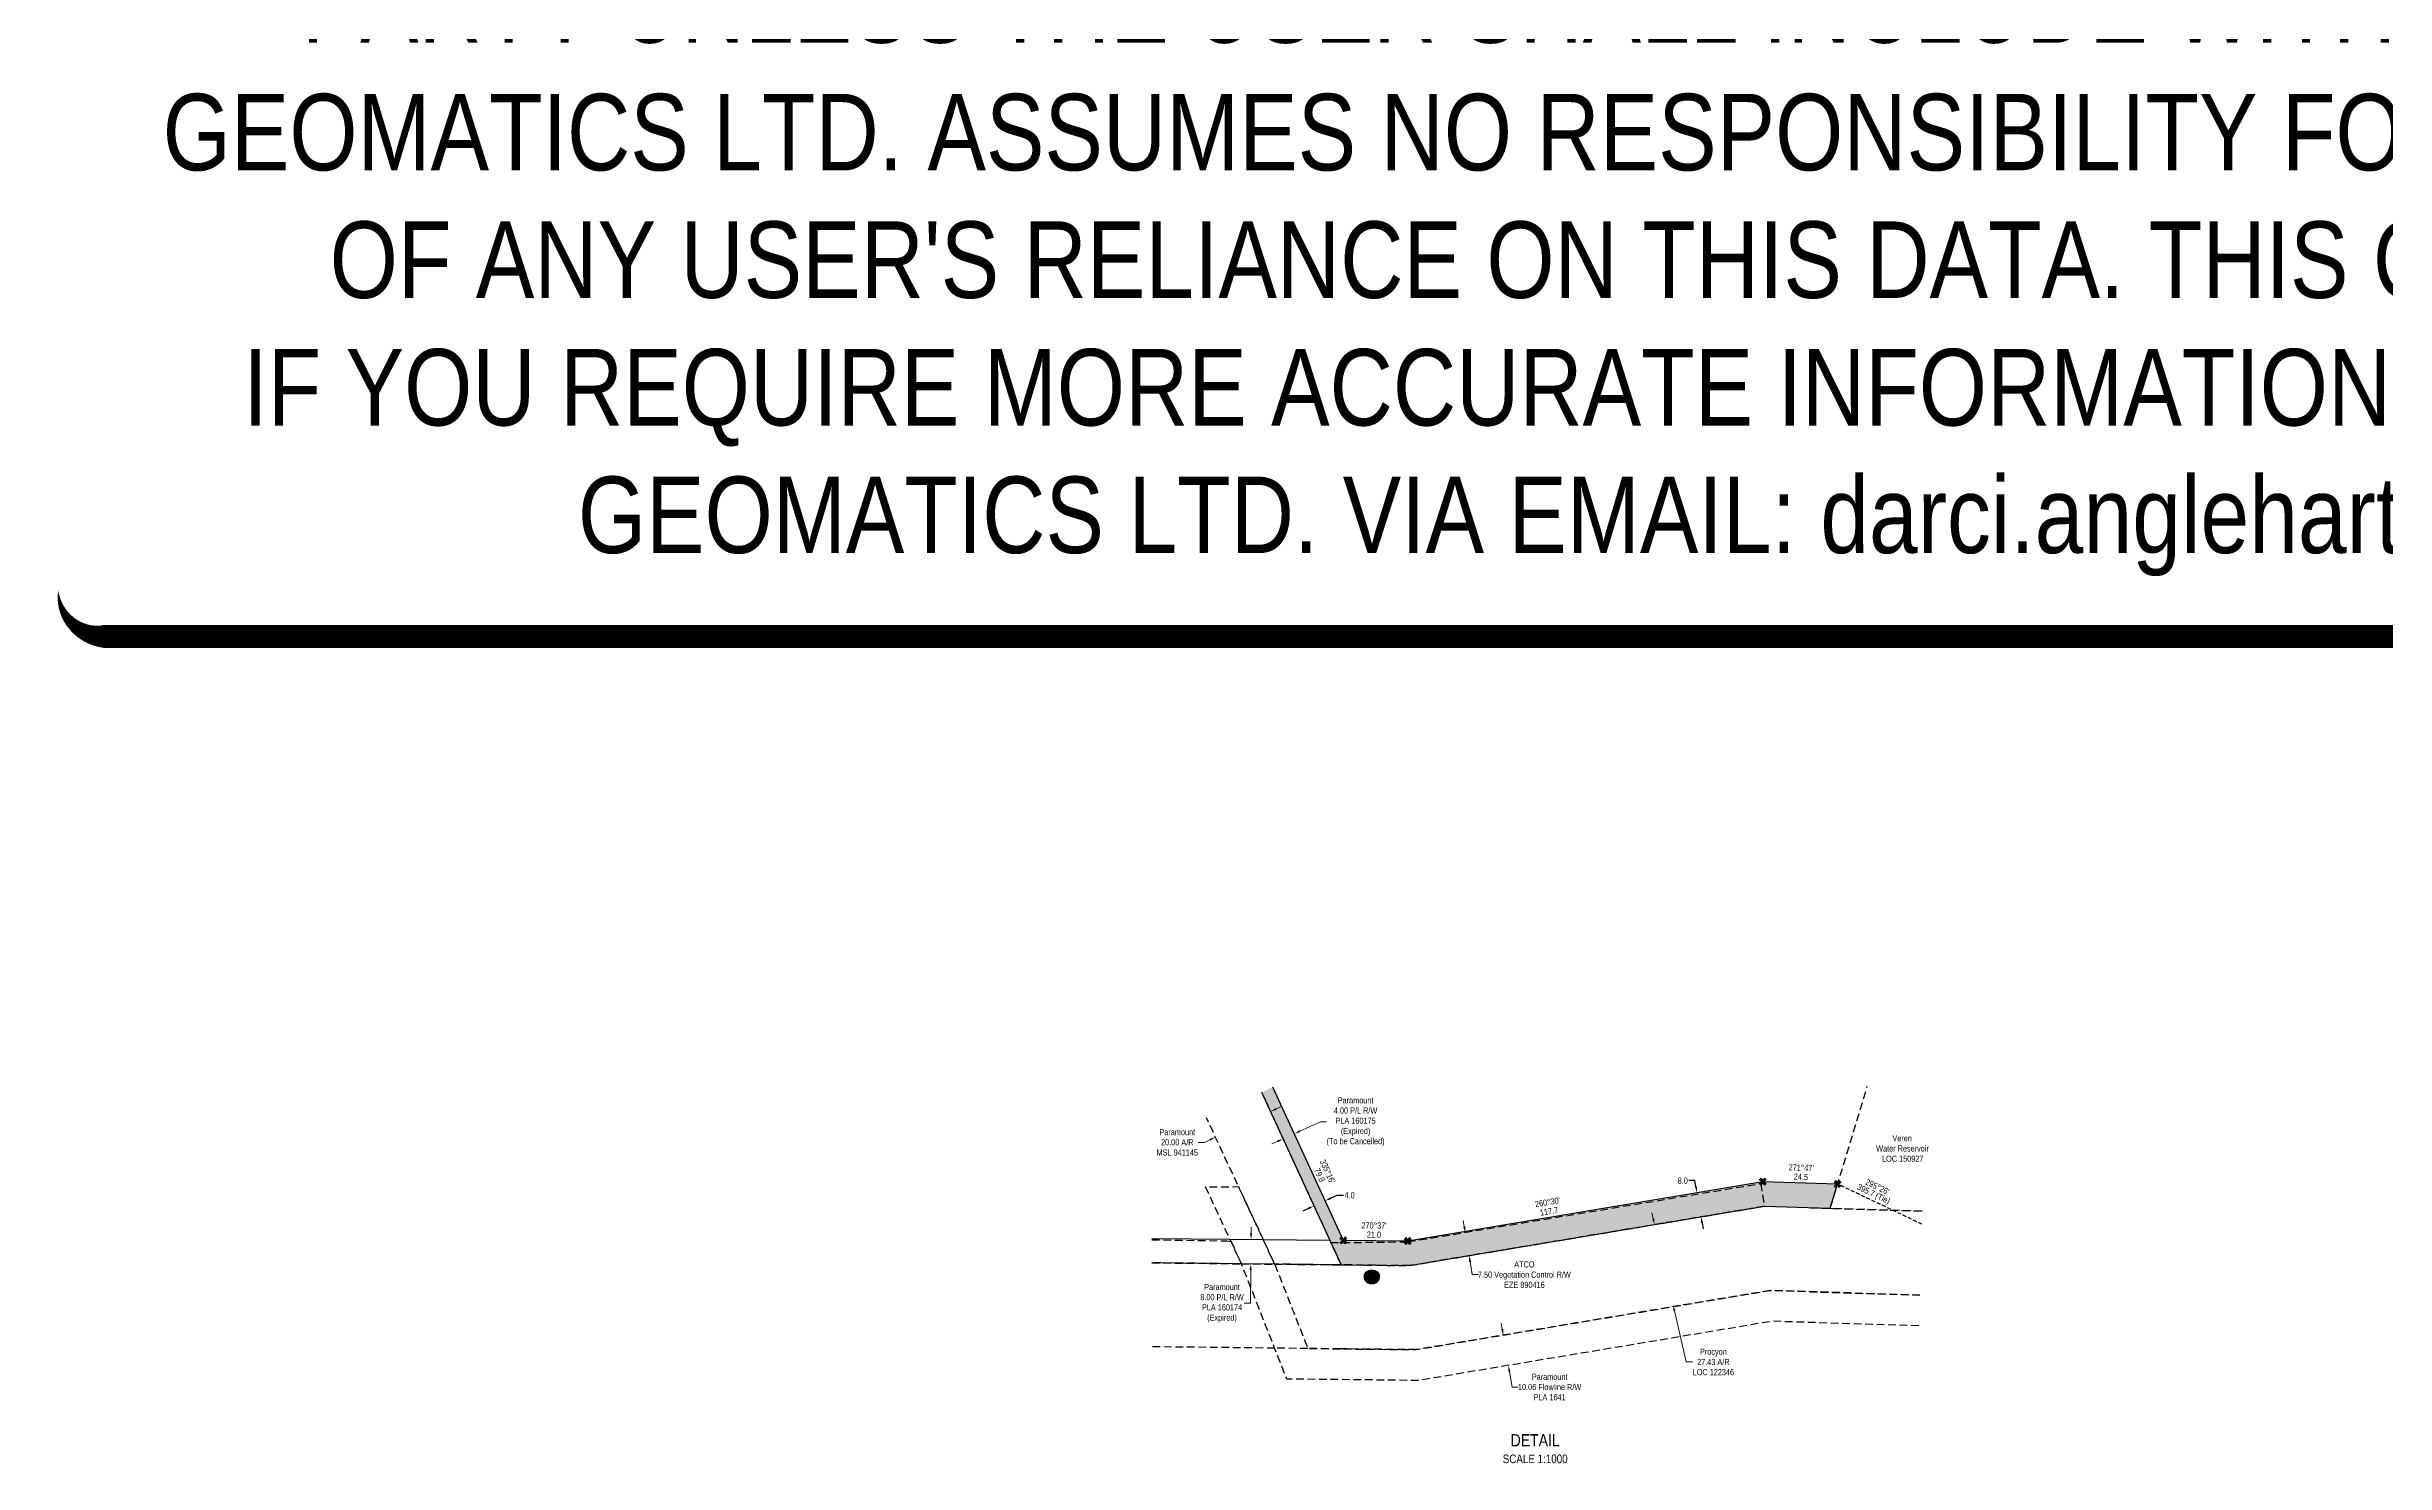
# Model space of a CAD drawing. Extents: x 495902 to 503799, y 6026245 to 6031062.
# Drawn here: x 495902 to 499721, y 6026434 to 6028748 of the extents above; entities that cross this region are included whole.
import ezdxf
from ezdxf.enums import TextEntityAlignment as Align

# ---------------------------------------------------------------- set-up
doc = ezdxf.new("R2010")
doc.units = 0
doc.header["$LTSCALE"] = 5
doc.header["$PDSIZE"] = 0.5
for name, pattern in [('foc-ACCESSROAD', [3.75, 2.5, -1.25]), ('foc-FLOWLINE', [3.75, 2.5, -1.25]), ('foc-TIELINE', [1.875, 1.25, -0.625])]:
    doc.linetypes.add(name, pattern=pattern)
doc.layers.get('Defpoints').update_dxf_attribs({"color": 9})
for name, color, linetype in [('C-WS', 13, 'foc-ACCESSROAD'), ('DETAIL-T', 7, 'Continuous'), ('F-AR', 190, 'foc-ACCESSROAD'), ('F-EZE', 190, 'foc-FLOWLINE'), ('F-FLOWLINE', 190, 'foc-FLOWLINE'), ('F-RW', 190, 'Continuous'), ('F-WS', 190, 'foc-ACCESSROAD'), ('L-BD', 7, 'Continuous'), ('L-BD1', 253, 'Continuous'), ('L-MON', 1, 'Continuous'), ('L-TIE', 7, 'foc-TIELINE'), ('P-CROSSINGS', 250, 'Continuous'), ('P-PROPOSED', 10, 'Continuous'), ('P-PROPOSED-H', 21, 'Continuous'), ('P-TXT', 4, 'Continuous')]:
    doc.layers.add(name, color=color, linetype=linetype)
for name, color, linetype, lineweight in [('C-WS-T', 13, 'Continuous', 9), ('F-AR-T', 190, 'Continuous', 9), ('F-FLOWLINE-T', 190, 'Continuous', 9), ('F-RW-T', 190, 'Continuous', 9), ('F-VCE-T', 190, 'Continuous', 9)]:
    doc.layers.add(name, color=color, linetype=linetype, lineweight=lineweight)
doc.layers.add('DISCLAIMER', color=7, linetype='Continuous', plot=False)
doc.styles.add('80', font='ARIALN.TTF', dxfattribs={"height": 10})
doc.styles.add('80CG', font='ARIALN.TTF', dxfattribs={"height": 10})
doc.styles.add('80L', font='ARIALN.TTF', dxfattribs={"height": 10})
doc.styles.add('Crossing', font='ARIALN.TTF', dxfattribs={"height": 10})
doc.dimstyles.new('Compass 5 000', dxfattribs={"dimscale": 5, "dimtxt": 9, "dimasz": 2, "dimexe": 0.2, "dimexo": 0.0625, "dimgap": 0.5, "dimtad": 0, "dimtih": 1, "dimtoh": 1, "dimzin": 0, "dimdsep": 46, "dimtxsty": '80CG', "dimcen": 0.1, "dimse1": 1, "dimse2": 1, "dimclrd": 256, "dimclrt": 256, "dimaunit": 1, "dimadec": 4, "dimazin": 0, "dimtfac": 0.06, "dimtofl": 0, "dimtmove": 0, "dimatfit": 1, "dimfxl": 0.2, "dimtolj": 1, "dimtzin": 0, "dimlwd": -1, "dimarcsym": 0})

# ---------------------------------------------------------------- blocks, each defined once
blk = doc.blocks.new('TEMP')
h = blk.add_hatch(color=255)
h.dxf.hatch_style = 1
h.paths.add_polyline_path([(0, 0.25), (-0.67, 1.15), (-0.67, 0.67), (-1.15, 0.67), (-0.25, 0), (-1.15, -0.67), (-0.67, -0.67), (-0.67, -1.15), (0, -0.25), (0.67, -1.15), (0.67, -0.67), (1.15, -0.67), (0.25, 0), (1.15, 0.67), (0.67, 0.67), (0.67, 1.15)])
h.paths.add_polyline_path([(0.57, 0.85), (0.57, 0.57), (0.85, 0.57), (0.08, 0), (0.85, -0.57), (0.57, -0.57), (0.57, -0.85), (0, -0.08), (-0.57, -0.85), (-0.57, -0.57), (-0.85, -0.57), (-0.08, 0), (-0.85, 0.57), (-0.57, 0.57), (-0.57, 0.85), (0, 0.08)], flags=16)
h = blk.add_hatch(color=1)
h.dxf.hatch_style = 1
h.paths.add_polyline_path([(0, 0.08), (-0.57, 0.85), (-0.57, 0.57), (-0.85, 0.57), (-0.08, 0), (-0.85, -0.57), (-0.57, -0.57), (-0.57, -0.85), (0, -0.08), (0.57, -0.85), (0.57, -0.57), (0.85, -0.57), (0.08, 0), (0.85, 0.57), (0.57, 0.57), (0.57, 0.85)])
at = {"color": 1}
for p, q in [((-0.08, 0), (0.08, 0)), ((0, 0.08), (0, -0.08))]:
    blk.add_line(p, q, dxfattribs=at)
at = {"color": 255, "flags": 128}
blk.add_lwpolyline([(-0.25, 0), (-1.15, 0.67), (-0.67, 0.67), (-0.67, 1.15), (0, 0.25), (0.67, 1.15), (0.67, 0.67), (1.15, 0.67), (0.25, 0), (1.15, -0.67), (0.67, -0.67), (0.67, -1.15), (0, -0.25), (-0.67, -1.15), (-0.67, -0.67), (-1.15, -0.67)], close=True, dxfattribs=at)
at = {"color": 1, "flags": 128}
blk.add_lwpolyline([(-0.08, 0), (-0.85, 0.57), (-0.57, 0.57), (-0.57, 0.85), (0, 0.08), (0.57, 0.85), (0.57, 0.57), (0.85, 0.57), (0.08, 0), (0.85, -0.57), (0.57, -0.57), (0.57, -0.85), (0, -0.08), (-0.57, -0.85), (-0.57, -0.57), (-0.85, -0.57)], close=True, dxfattribs=at)
blk = doc.blocks.new('*D506')
at = {"layer": 'Defpoints', "color": 0, "transparency": 16777216}
for p in [(498286.4, 6026644.7), (498289.2, 6026594.2), (498294.7, 6026595.1)]:
    blk.add_point(p, dxfattribs=at)
at = {"layer": 'F-FLOWLINE-T', "transparency": 16777216}
for p, q in [((498279.3, 6026653.7), (498277.6, 6026663.5)), ((498290.9, 6026584.4), (498295.2, 6026558.9)), ((498295.2, 6026558.9), (498305.2, 6026558.9))]:
    blk.add_line(p, q, dxfattribs=at)
for points in [[(498280.9, 6026653.9), (498277.6, 6026653.4), (498280.9, 6026643.8)], [(498292.5, 6026584.6), (498289.2, 6026584.1), (498289.2, 6026594.2)]]:
    blk.add_solid(points, dxfattribs=at)
at = {"layer": 'F-FLOWLINE-T', "transparency": 16777216, "insert": (498356.6, 6026558.9), "char_height": 10, "attachment_point": 5, "style": '80CG'}
blk.add_mtext('\\A1;Paramount\\P10.06 Flowline R/W\\PPLA 1641', dxfattribs=at)
blk = doc.blocks.new('*D507')
at = {"layer": 'Defpoints', "color": 0, "transparency": 16777216}
for p in [(498420.3, 6026844.8), (498426.6, 6026807.3), (498225.1, 6026773.5)]:
    blk.add_point(p, dxfattribs=at)
at = {"layer": 'F-VCE-T', "transparency": 16777216}
for p, q in [((498217.2, 6026821), (498215.5, 6026830.8)), ((498226.8, 6026763.7), (498230.3, 6026742.5)), ((498230.3, 6026742.5), (498240.3, 6026742.5))]:
    blk.add_line(p, q, dxfattribs=at)
for points in [[(498218.8, 6026821.3), (498215.5, 6026820.7), (498218.8, 6026811.1)], [(498228.4, 6026763.9), (498225.1, 6026763.4), (498225.1, 6026773.5)]]:
    blk.add_solid(points, dxfattribs=at)
at = {"layer": 'F-VCE-T', "transparency": 16777216, "insert": (498315.4, 6026742.5), "char_height": 10, "attachment_point": 5, "style": '80CG'}
blk.add_mtext('\\A1;ATCO\\P7.50 Vegetation Control R/W\\PEZE 890416', dxfattribs=at)
blk = doc.blocks.new('*D508')
at = {"layer": 'Defpoints', "color": 0, "transparency": 16777216}
for p in [(497801.1, 6026800.9), (497800.6, 6026760.8), (497868.6, 6026760.1)]:
    blk.add_point(p, dxfattribs=at)
at = {"layer": 'F-RW-T', "transparency": 16777216}
for p, q in [((497869.1, 6026810.1), (497869.2, 6026820.1)), ((497868.5, 6026750.1), (497867.9, 6026695.9)), ((497867.9, 6026695.9), (497857.9, 6026695.9))]:
    blk.add_line(p, q, dxfattribs=at)
for points in [[(497867.4, 6026810.1), (497870.8, 6026810.1), (497869, 6026800.1)], [(497866.8, 6026750.1), (497870.1, 6026750.1), (497868.6, 6026760.1)]]:
    blk.add_solid(points, dxfattribs=at)
at = {"layer": 'F-RW-T', "transparency": 16777216, "insert": (497821.6, 6026695.9), "char_height": 10, "attachment_point": 5, "style": '80CG'}
blk.add_mtext('\\A1;Paramount\\P8.00 P/L R/W\\PPLA 160174\\P(Expired)', dxfattribs=at)
blk = doc.blocks.new('*D509')
at = {"layer": 'Defpoints', "color": 0, "transparency": 16777216}
for p in [(498531.7, 6026824.8), (498558.1, 6026693.4), (498561.8, 6026694.2)]:
    blk.add_point(p, dxfattribs=at)
at = {"layer": 'F-AR-T', "transparency": 16777216}
for p, q in [((498525.7, 6026833.7), (498523.5, 6026843.5)), ((498560.4, 6026683.6), (498579.7, 6026599.9)), ((498579.7, 6026599.9), (498589.7, 6026599.9))]:
    blk.add_line(p, q, dxfattribs=at)
for points in [[(498527.4, 6026834.1), (498524.1, 6026833.4), (498528, 6026824)], [(498562, 6026684), (498558.7, 6026683.3), (498558.1, 6026693.4)]]:
    blk.add_solid(points, dxfattribs=at)
at = {"layer": 'F-AR-T', "transparency": 16777216, "insert": (498624, 6026599.9), "char_height": 10, "attachment_point": 5, "style": '80CG'}
blk.add_mtext('\\A1;Procyon\\P27.43 A/R\\PLOC 122346', dxfattribs=at)
blk = doc.blocks.new('*D510')
at = {"layer": 'Defpoints', "color": 0, "transparency": 16777216}
for p in [(497912.6, 6026983.4), (497810.9, 6026967.1), (497822.8, 6026941.6)]:
    blk.add_point(p, dxfattribs=at)
at = {"layer": 'F-AR-T', "transparency": 16777216}
for p, q in [((497909.8, 6027013.1), (497918.8, 6027017.3)), ((497792.8, 6026958.6), (497782.8, 6026958.6)), ((497801.9, 6026962.8), (497792.8, 6026958.6))]:
    blk.add_line(p, q, dxfattribs=at)
for points in [[(497909.1, 6027014.6), (497910.5, 6027011.6), (497900.7, 6027008.9)], [(497801.2, 6026964.4), (497802.6, 6026961.3), (497810.9, 6026967.1)]]:
    blk.add_solid(points, dxfattribs=at)
at = {"layer": 'F-AR-T', "transparency": 16777216, "insert": (497748.5, 6026958.6), "char_height": 10, "attachment_point": 5, "style": '80CG'}
blk.add_mtext('\\A1;Paramount\\P20.00 A/R\\PMSL 941145', dxfattribs=at)
blk = doc.blocks.new('*D511')
at = {"layer": 'Defpoints', "color": 0, "transparency": 16777216}
for p in [(497925.2, 6026956), (497943.4, 6026964.3), (497990, 6026863.2)]:
    blk.add_point(p, dxfattribs=at)
at = {"layer": 'P-TXT', "transparency": 16777216}
for p, q in [((497999, 6026867.3), (498009.8, 6026872.3)), ((498009.8, 6026872.3), (498019.8, 6026872.3)), ((497962.7, 6026850.6), (497953.6, 6026846.4))]:
    blk.add_line(p, q, dxfattribs=at)
for points in [[(497998.3, 6026868.9), (497999.7, 6026865.8), (497990, 6026863.2)], [(497962, 6026852.1), (497963.4, 6026849.1), (497971.8, 6026854.8)]]:
    blk.add_solid(points, dxfattribs=at)
at = {"layer": 'P-TXT', "transparency": 16777216, "insert": (498029.9, 6026872.3), "char_height": 10, "attachment_point": 5, "style": '80CG'}
blk.add_mtext('\\A1;4.0', dxfattribs=at)
blk = doc.blocks.new('*D513')
at = {"layer": 'Defpoints', "color": 0, "transparency": 16777216}
for p in [(498588.3, 6026874.8), (498597.3, 6026876.3), (498594.9, 6026835.4)]:
    blk.add_point(p, dxfattribs=at)
at = {"layer": 'P-TXT', "transparency": 16777216}
for p, q in [((498594, 6026896.1), (498584, 6026896.1)), ((498595.6, 6026886.2), (498594, 6026896.1)), ((498605.5, 6026827.1), (498607.2, 6026817.2))]:
    blk.add_line(p, q, dxfattribs=at)
for points in [[(498597.3, 6026886.5), (498594, 6026885.9), (498597.3, 6026876.3)], [(498607.2, 6026827.3), (498603.9, 6026826.8), (498603.9, 6026836.9)]]:
    blk.add_solid(points, dxfattribs=at)
at = {"layer": 'P-TXT', "transparency": 16777216, "insert": (498574, 6026896.1), "char_height": 10, "attachment_point": 5, "style": '80CG'}
blk.add_mtext('\\A1;8.0', dxfattribs=at)
blk = doc.blocks.new('xing2')
h = blk.add_hatch(color=50)
h.dxf.hatch_style = 1
edge = h.paths.add_edge_path()
edge.add_ellipse((0, 0), major_axis=(-12.5, 0), ratio=0.816297, start_angle=0, end_angle=360)
h = blk.add_hatch(color=250)
h.dxf.hatch_style = 1
edge = h.paths.add_edge_path()
edge.add_ellipse((0, -2), major_axis=(-12.5, 0), ratio=0.816297, start_angle=0, end_angle=180)
edge.add_line((12.5, -2), (12.5, 0))
edge.add_ellipse((0, 0), major_axis=(-12.5, 0), ratio=0.816297, start_angle=0, end_angle=180, ccw=False)
edge.add_line((-12.5, 0), (-12.5, -2))
at = {"color": 250}
blk.add_ellipse((0, 0), major_axis=(-12.5, 0), ratio=0.816297, dxfattribs=at)
blk.add_ellipse((0, -2), major_axis=(-12.5, 0), ratio=0.816297, start_param=0, end_param=3.141593, dxfattribs=at)
at = {"color": 250, "style": 'Crossing'}
blk.add_attdef('CROSSING', text='', height=9, dxfattribs=at).set_placement((0.1, 0), align=Align.MIDDLE_CENTER)
at = {"color": 250, "style": 'Crossing', "flags": 1}
for tag, p in [('DESCRIPTION', (0.1, -25.8)), ('LOCATION', (0.1, -39.3)), ('OWNER', (0.1, -12.5)), ('DWG_REF', (0.1, -52.8))]:
    blk.add_attdef(tag, text='', height=9, dxfattribs=at).set_placement(p, align=Align.MIDDLE_CENTER)
blk = doc.blocks.new('*D539')
at = {"layer": 'Defpoints', "color": 0, "transparency": 16777216}
for p in [(497937, 6026978.2), (497918.8, 6026969.8), (497939.5, 6026972.7)]:
    blk.add_point(p, dxfattribs=at)
at = {"layer": 'F-RW-T', "transparency": 16777216}
for p, q in [((497948.6, 6026976.9), (497982.4, 6026992.4)), ((497982.4, 6026992.4), (497992.4, 6026992.4)), ((497912.3, 6026960.1), (497903.2, 6026956))]:
    blk.add_line(p, q, dxfattribs=at)
for points in [[(497947.9, 6026978.4), (497949.3, 6026975.4), (497939.5, 6026972.7)], [(497911.6, 6026961.7), (497913, 6026958.6), (497921.4, 6026964.3)]]:
    blk.add_solid(points, dxfattribs=at)
at = {"layer": 'F-RW-T', "transparency": 16777216, "insert": (498039.7, 6026992.4), "char_height": 10, "attachment_point": 5, "style": '80CG'}
blk.add_mtext('\\A1;Paramount\\P4.00 P/L R/W\\PPLA 160175\\P(Expired)\\P(To be Cancelled)', dxfattribs=at)
blk = doc.blocks.new('Disclaimer_Legal')
at = {"layer": 'DISCLAIMER', "color": 254, "flags": 128}
blk.add_lwpolyline([(-3612.9, -1104.6, 37.5, 37.5, 0), (4096.1, -1104.6, 37.5, 37.5, 0.414214), (4171.1, -1029.6, 37.5, 37.5, 0), (4171.1, 2078.7, 37.5, 0, 0.414214), (4096.1, 2153.7, 0, 0, 0), (-3612.9, 2153.7, 0, 0, 0.414214), (-3687.9, 2078.7, 0, 0, 0), (-3687.9, -1029.6, 0, 37.5, 0.414214)], format="xyseb", close=True, dxfattribs=at)
at = {"layer": 'DISCLAIMER', "color": 254, "insert": (241.6, 533.9), "char_height": 125, "width": 7717.568, "attachment_point": 5, "style": '80'}
blk.add_mtext('NOTICE TO THE CORPORATION, PERSON &/OR PERSONS REGARDING THIS COMPUTER AIDED DESIGN AND DRAFTING (CADD) FILES. ACCEPTANCE OF THE CADD DATA IS BASED ON THE FOLLOWING DISCLAIMER WHICH COVERS ALL CADD DATA RECIEVED FROM COMPASS GEOMATICS LTD.\\P{\\fArial Narrow|b1|i0|c0|p34;DISCLAIMER}\\PCOMPASS GEOMATICS LTD. MAKES NO REPRESENTATION OR WARRANTIES, EXPRESS OR IMPLIED, WITH RESPECT TO THE REUSE OF THE DATA PROVIDED HEREWITH, REGARDLESS OF ITS FORMAT OR THE MEANS OF ITS TRANSMISSION. THERE IS NO GUARANTEE OR REPRESENTATION TO THE USER AS TO THE ACCURACY, CURRENCY, SUITABILITY OR RELIABILITY OF THIS DATA FOR ANY PURPOSE. THE USER ACCEPTS THE DATA "AS IS", AND ASSUMES ALL RISKS ASSOCIATED WITH ITS USE. BY ACCEPTANCE OF THIS DATA, THE USER AGREES NOT TO TRANSMIT THIS DATA OR PROVIDE ACCESS OR ANY PART OF IT TO ANOTHER PARTY UNLESS THE USER SHALL INCLUDE WITH THE DATA A COPY OF THIS DISCLAIMER. COMPASS GEOMATICS LTD. ASSUMES NO RESPONSIBILITY FOR ACTUAL OR CONSEQUENTIAL DAMAGE AS A RESULT OF ANY USER\'S RELIANCE ON THIS DATA. THIS CADD FILE IS FOR ILLUSTRATION PURPOSES ONLY.\\PIF YOU REQUIRE MORE ACCURATE INFORMATION, PLEASE CONTACT DARCI ANGLEHART AT COMPASS GEOMATICS LTD. VIA EMAIL: darci.anglehart@compassgeomatics.ca OR CELL: 506-961-7292', dxfattribs=at)

msp = doc.modelspace()

# ---------------------------------------------------------------- hatches: boundary and pattern name
at = {"layer": 'P-PROPOSED-H'}
h = msp.add_hatch(color=256, dxfattribs=at)
h.dxf.hatch_style = 1
h.paths.add_polyline_path([(497886.273, 6027040.513), (498016.168, 6026758.48), (498127.978, 6026757.278), (498707.448, 6026854.247), (498814.858, 6026850.878), (498826.902, 6026890.499), (498704.749, 6026894.329), (498124.869, 6026797.292), (498019.779, 6026798.422), (497904.393, 6027048.954)])

# ---------------------------------------------------------------- linework, layer by layer
at = {"layer": 'C-WS', "flags": 128}
msp.add_lwpolyline([(498965.305, 6026846.16), (498819.05, 6026850.746), (498814.858, 6026850.878), (498826.899, 6026890.489), (498828.971, 6026897.309), (498875.337, 6027049.855)], dxfattribs=at)
at = {"layer": 'F-AR'}
for points in [[(497706.903, 6026761.807), (497853.325, 6026760.233), (497907.57, 6026759.648), (498016.168, 6026758.48), (498127.978, 6026757.278), (498707.448, 6026854.247), (498814.858, 6026850.878), (498819.05, 6026850.746), (498965.305, 6026846.16)], [(498960.996, 6026709.046), (498716.709, 6026716.711), (498138.644, 6026619.979), (498014.693, 6026621.312), (497961.805, 6026621.882), (497907.562, 6026622.466), (497851.851, 6026623.064), (497705.944, 6026624.633)]]:
    msp.add_lwpolyline(points, dxfattribs=at)
at = {"layer": 'F-EZE'}
msp.add_lwpolyline([(498707.448, 6026854.247), (498127.978, 6026757.278), (498016.168, 6026758.48), (497999.444, 6026794.789), (498125.003, 6026796.059), (498701.261, 6026891.236), (498707.448, 6026854.247)], close=True, dxfattribs=at)
msp.add_lwpolyline([(497707.166, 6026799.444), (497829.4, 6026797.804), (497836.425, 6026796.463), (497853.325, 6026760.233), (497706.903, 6026761.807)], dxfattribs=at)
at = {"layer": 'F-FLOWLINE', "flags": 128}
msp.add_lwpolyline([(498959.417, 6026658.801), (498720.098, 6026666.322), (498142.55, 6026569.673), (497927.435, 6026571.987), (497907.562, 6026622.466), (497853.325, 6026760.233), (497836.425, 6026796.463), (497834.484, 6026800.619), (497794.795, 6026885.698), (497848.587, 6026886.266), (497888.741, 6026800.067), (497907.57, 6026759.648), (497961.805, 6026621.882), (498014.693, 6026621.312), (498138.644, 6026619.979), (498716.709, 6026716.711), (498960.996, 6026709.046)], dxfattribs=at)
at = {"layer": 'F-RW'}
msp.add_lwpolyline([(497707.18, 6026801.508), (497834.484, 6026800.619), (497888.741, 6026800.067), (497997.52, 6026798.963), (497999.444, 6026794.789), (498016.168, 6026758.48), (497907.57, 6026759.648), (497853.325, 6026760.233), (497706.903, 6026761.807)], dxfattribs=at)
at = {"layer": 'F-WS', "flags": 128}
msp.add_lwpolyline([(497886.273, 6027040.513), (497997.52, 6026798.963), (497999.444, 6026794.789), (498016.168, 6026758.48), (497907.57, 6026759.648), (497888.741, 6026800.067), (497848.587, 6026886.266), (497796.265, 6026998.584)], dxfattribs=at)
at = {"layer": 'L-TIE', "flags": 128}
msp.add_lwpolyline([(498964.639, 6026824.954), (498826.899, 6026890.489)], dxfattribs=at)
at = {"layer": 'P-PROPOSED', "flags": 128}
msp.add_lwpolyline([(497886.273, 6027040.513), (498016.168, 6026758.48), (498127.978, 6026757.278), (498707.448, 6026854.247), (498814.858, 6026850.878), (498826.902, 6026890.499), (498704.749, 6026894.329), (498124.869, 6026797.292), (498019.779, 6026798.422), (497904.393, 6027048.954)], dxfattribs=at)

# ---------------------------------------------------------------- block references
msp.add_blockref('Disclaimer_Legal', (499608.94, 6028889.548))
at = {"layer": 'L-MON', "xscale": 4.997319999999996, "yscale": 4.997319999999996, "zscale": 4.997319999999996}
for p in [(498704.749, 6026894.329), (498826.902, 6026890.499), (498019.779, 6026798.422), (498124.869, 6026797.292)]:
    msp.add_blockref('TEMP', p, dxfattribs=at)
at = {"layer": 'P-CROSSINGS', "xscale": 0.9994639999999999, "yscale": 0.9994639999999999, "zscale": 0.9994639999999999}
msp.add_blockref('xing2', (498066.256, 6026740.064), dxfattribs=at).add_auto_attribs({'CROSSING': 'X1'})

# ---------------------------------------------------------------- texts
at = {"layer": 'C-WS-T', "insert": (498875.616, 6026970.244), "char_height": 9.99471, "width": 111.22729, "attachment_point": 1, "style": '80L'}
msp.add_mtext('\\pi40.76816;Veren\\P\\pi14.26105;Water Reservoir\\P\\pi23.82965;LOC 150927', dxfattribs=at)
at = {"layer": 'DETAIL-T', "color": 3, "insert": (498333.03, 6026458.211), "char_height": 19.98928, "width": 105.44904, "attachment_point": 5, "style": '80CG'}
msp.add_mtext('DETAIL\\P{\\H0.7x;SCALE 1:1000}', dxfattribs=at)
at = {"layer": 'L-BD1', "style": '80L'}
for s, rotation, p in [('79.8', 294.7291, (497981.061, 6026905.185)), ("335°16'", 294.7291, (497993.998, 6026911.143)), ("271°47'", 358.2039, (498767.46, 6026917.362)), ('24.5', 358.2039, (498766.99, 6026902.377)), ("260°30'", 9.4999, (498353.119, 6026860.821)), ("270°37'", 359.3838, (498069.86, 6026822.872)), ('117.7', 9.4999, (498355.593, 6026846.035)), ('21.0', 359.3838, (498069.699, 6026807.881))]:
    msp.add_text(s, height=9.9946, rotation=rotation, dxfattribs=at).set_placement(p, align=Align.MIDDLE)

# ---------------------------------------------------------------- dimensions: what is measured, and where the dimension line sits
at = {"layer": 'F-AR-T'}
for base, p1, p2, angle, text, picture, middle in [((497810.947, 6026967.066), (497912.565, 6026983.425), (497822.805, 6026941.612), 204.978004, 'Paramount\\P20.00 A/R\\PMSL 941145', '*D510', (497748.5, 6026958.621)), ((498558.124, 6026693.377), (498531.698, 6026824.837), (498561.826, 6026694.231), 282.989499, 'Procyon\\P27.43 A/R\\PLOC 122346', '*D509', (498623.988, 6026599.895))]:
    dim = msp.add_linear_dim(base=base, p1=p1, p2=p2, angle=angle, text=text, dimstyle='Compass 5 000', dxfattribs=at)
    dim.commit()
    dim.dimension.update_dxf_attribs({"geometry": picture, "text_midpoint": middle, "dimtype": 161})
at = {"layer": 'F-FLOWLINE-T'}
dim = msp.add_linear_dim(base=(498289.235, 6026594.22), p1=(498286.365, 6026644.699), p2=(498294.66, 6026595.128), angle=279.50011, text='Paramount\\P10.06 Flowline R/W\\PPLA 1641', dimstyle='Compass 5 000', dxfattribs=at)
dim.commit()
dim.dimension.update_dxf_attribs({"geometry": '*D506', "text_midpoint": (498356.644, 6026558.871), "dimtype": 161})
at = {"layer": 'F-RW-T'}
for base, p1, p2, angle, text, picture, middle in [((497939.515, 6026972.695), (497918.834, 6026969.813), (497936.991, 6026978.175), 24.72912, 'Paramount\\P4.00 P/L R/W\\PPLA 160175\\P(Expired)\\P(To be Cancelled)', '*D539', (498039.685, 6026992.424)), ((497868.575, 6026760.069), (497801.079, 6026800.852), (497800.648, 6026760.799), 269.383953, 'Paramount\\P8.00 P/L R/W\\PPLA 160174\\P(Expired)', '*D508', (497821.599, 6026695.855))]:
    dim = msp.add_linear_dim(base=base, p1=p1, p2=p2, angle=angle, text=text, dimstyle='Compass 5 000', dxfattribs=at)
    dim.commit()
    dim.dimension.update_dxf_attribs({"geometry": picture, "text_midpoint": middle, "dimtype": 161})
at = {"layer": 'F-VCE-T'}
dim = msp.add_linear_dim(base=(498225.103, 6026773.531), p1=(498420.346, 6026844.839), p2=(498426.635, 6026807.255), angle=279.499875, text='ATCO\\P7.50 Vegetation Control R/W\\PEZE 890416', dimstyle='Compass 5 000', dxfattribs=at)
dim.commit()
dim.dimension.update_dxf_attribs({"geometry": '*D507', "text_midpoint": (498315.394, 6026742.502), "dimtype": 161})
at = {"layer": 'P-TXT'}
for base, p1, p2, angle, text, picture, middle in [((497989.964, 6026863.158), (497925.206, 6026955.979), (497943.363, 6026964.341), 24.72912, '4.0', '*D511', (498029.933, 6026872.302)), ((498597.294, 6026876.348), (498594.919, 6026835.416), (498588.321, 6026874.846), 99.499875, '8.0', '*D513', (498574.041, 6026896.073))]:
    dim = msp.add_linear_dim(base=base, p1=p1, p2=p2, angle=angle, text=text, dimstyle='Compass 5 000', dxfattribs=at)
    dim.commit()
    dim.dimension.update_dxf_attribs({"geometry": picture, "text_midpoint": middle, "dimtype": 161})

# ---------------------------------------------------------------- next in the draw order: texts
at = {"layer": 'L-BD', "insert": (498893.899, 6026890.505), "char_height": 9.9946, "width": 39.15131, "attachment_point": 2, "rotation": 334.555, "style": '80L', "bg_fill": 3, "box_fill_scale": 1.15, "bg_fill_color": 256, "bg_fill_true_color": 256, "bg_fill_transparency": 0}
msp.add_mtext("295°26'", dxfattribs=at)

# ---------------------------------------------------------------- next in the draw order: texts
at = {"layer": 'L-BD', "insert": (498887.941, 6026879.029), "char_height": 9.99464, "width": 54.77049, "attachment_point": 2, "rotation": 334.555, "style": '80L', "bg_fill": 3, "box_fill_scale": 1.15, "bg_fill_color": 256, "bg_fill_true_color": 256, "bg_fill_transparency": 0}
msp.add_mtext('395.7 (Tie)', dxfattribs=at)

doc.saveas('drawing.dxf')
